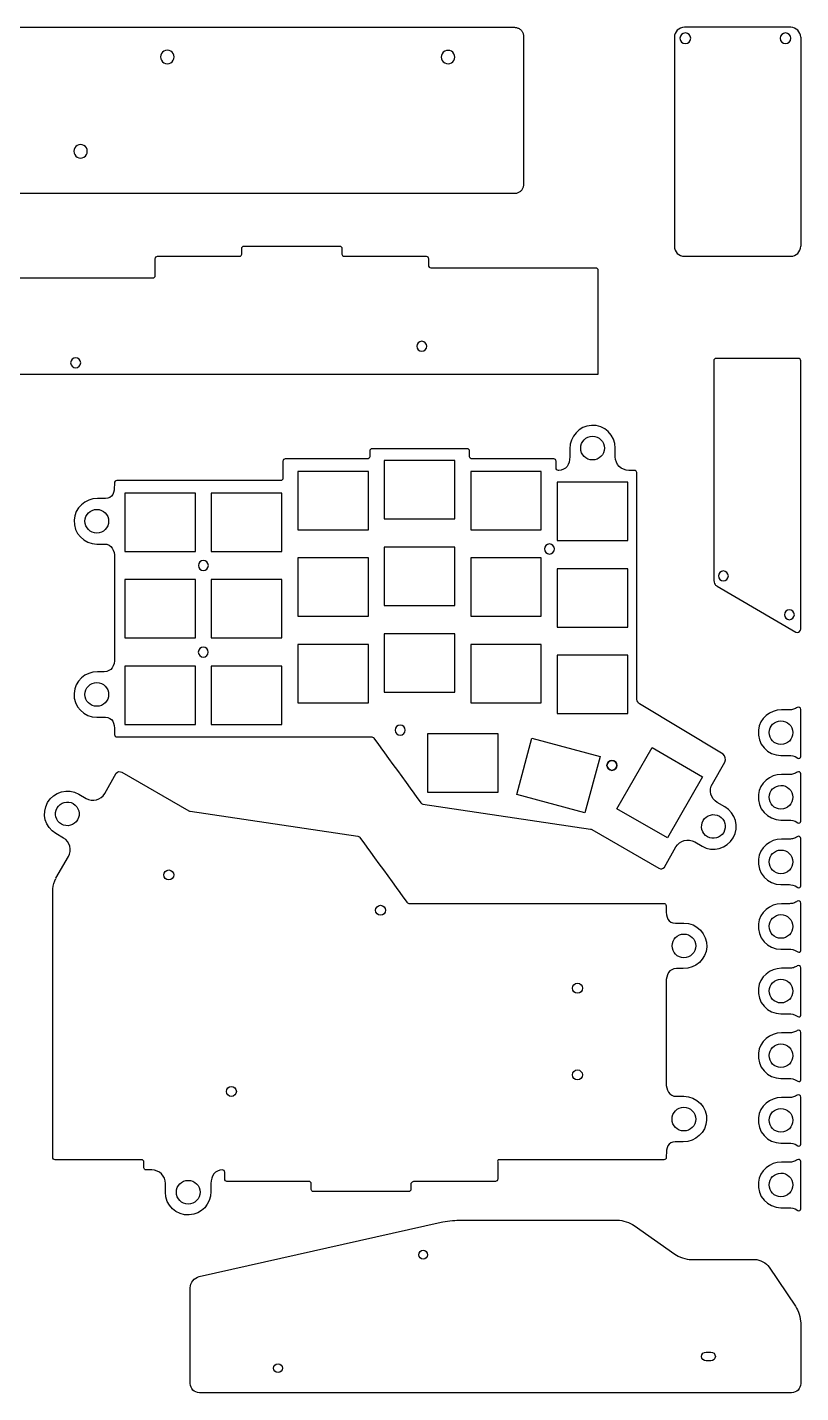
# Model space of a CAD drawing. Extents: x 0 to 600, y 0 to 300.
# Drawn here: x 430 to 599.9, y 0.1 to 299.9 of the extents above; entities that cross this region are included whole.
import ezdxf

# ---------------------------------------------------------------- set-up
doc = ezdxf.new("R2010")
doc.units = 0
doc.layers.get('0').update_dxf_attribs({"linetype": 'CONTINUOUS'})

msp = doc.modelspace()

# ---------------------------------------------------------------- linework, layer by layer
at = {"color": 5}
for p, q in [((424.67126, 299.849996), (536.97126, 299.848996)), ((536.97126, 299.848996), (537.12826, 299.842996)), ((537.12826, 299.842996), (537.28426, 299.824996)), ((537.28426, 299.824996), (537.43826, 299.793996)), ((537.43826, 299.793996), (537.59026, 299.751996)), ((537.59026, 299.751996), (537.73726, 299.696996)), ((597.64979, 299.84982), (574.30472, 299.84982)), ((537.73726, 299.696996), (537.87926, 299.631996)), ((537.87926, 299.631996), (538.01626, 299.554996)), ((538.01626, 299.554996), (538.14726, 299.467996)), ((538.14726, 299.467996), (538.27026, 299.369996)), ((538.27026, 299.369996), (538.38626, 299.263996)), ((538.38626, 299.263996), (538.49226, 299.147996)), ((538.49226, 299.147996), (538.59026, 299.024996)), ((538.59026, 299.024996), (538.67726, 298.893996)), ((538.67726, 298.893996), (538.75426, 298.756996)), ((538.75426, 298.756996), (538.81926, 298.614996)), ((538.81926, 298.614996), (538.87426, 298.467996)), ((538.87426, 298.467996), (538.91626, 298.315996)), ((538.91626, 298.315996), (538.94726, 298.161996)), ((538.94726, 298.161996), (538.96526, 298.005996)), ((538.96526, 298.005996), (538.97126, 297.848996)), ((538.97126, 297.848996), (538.97126, 265.351079)), ((572.10508, 297.64993), (572.10508, 251.80575)), ((573.3331, 297.43566), (573.3331, 297.43566)), ((595.33313, 297.43566), (595.33313, 297.43566)), ((599.84999, 297.65046), (599.84999, 251.79182)), ((462.19907, 293.344207), (462.19907, 293.344207)), ((523.875, 293.310767), (523.875, 293.310767)), ((443.1501, 272.641408), (443.1501, 272.641408)), ((538.27056, 263.831079), (538.14756, 263.733079)), ((538.38656, 263.937079), (538.27056, 263.831079)), ((538.49256, 264.053079), (538.38656, 263.937079)), ((538.59056, 264.176079), (538.49256, 264.053079)), ((538.67756, 264.307079), (538.59056, 264.176079)), ((538.75456, 264.444079), (538.67756, 264.307079)), ((538.81956, 264.586079), (538.75456, 264.444079)), ((538.87456, 264.733079), (538.81956, 264.586079)), ((538.91656, 264.885079), (538.87456, 264.733079)), ((538.94756, 265.039079), (538.91656, 264.885079)), ((538.96556, 265.195079), (538.94756, 265.039079)), ((538.97126, 265.351079), (538.96556, 265.195079)), ((536.97256, 263.352079), (424.67156, 263.351079)), ((537.12856, 263.358079), (536.97256, 263.352079)), ((537.28456, 263.376079), (537.12856, 263.358079)), ((537.43856, 263.407079), (537.28456, 263.376079)), ((537.59056, 263.449079), (537.43856, 263.407079)), ((537.73756, 263.504079), (537.59056, 263.449079)), ((537.87956, 263.569079), (537.73756, 263.504079)), ((538.01656, 263.646079), (537.87956, 263.569079)), ((538.14756, 263.733079), (538.01656, 263.646079)), ((477.5842, 251.833134), (498.58435, 251.833134)), ((458.08546, 245.333555), (458.08546, 249.083583)), ((458.58535, 249.583117), (476.58442, 249.583117)), ((477.08431, 250.083356), (477.08431, 251.332895)), ((499.08424, 251.332895), (499.08424, 250.083356)), ((499.58448, 249.583117), (517.5832, 249.583117)), ((518.08344, 249.083583), (518.08344, 247.583572)), ((574.30496, 249.59226), (597.65038, 249.59226)), ((518.58333, 247.083333), (526.06362, 247.083333)), ((526.06362, 247.083333), (545.59051, 247.083333)), ((545.59051, 247.083333), (554.80931, 247.083333)), ((555.31025, 246.582703), (555.31025, 223.666612)), ((421.58636, 244.833316), (457.58416, 244.833316)), ((580.75167, 226.673723), (580.75167, 179.01909)), ((583.25956, 227.162323), (581.25261, 227.162323)), ((599.34941, 227.162323), (583.25956, 227.162323)), ((599.85, 167.70762), (599.85, 226.662783)), ((525.51576, 223.666612), (421.08644, 223.666612)), ((545.04265, 223.666612), (525.51576, 223.666612)), ((555.31025, 223.666612), (545.04265, 223.666612)), ((505.1749, 206.847214), (505.1749, 205.596969)), ((526.62601, 207.3471), (505.67513, 207.3471)), ((527.12625, 205.596969), (527.12625, 206.847214)), ((549.12398, 207.340406), (549.12398, 205.597684)), ((551.52385, 207.481724), (551.52385, 207.481724)), ((559.12391, 205.597322), (559.12391, 207.481509)), ((486.12851, 204.597197), (486.12851, 200.846817)), ((504.67501, 205.097083), (486.6284, 205.097083)), ((523.875, 204.75), (508.375, 204.75)), ((508.375, 204.75), (508.375, 191.94981)), ((523.875, 191.94981), (523.875, 204.75)), ((545.62732, 205.097083), (527.62613, 205.097083)), ((546.12721, 203.097186), (546.12721, 204.597197)), ((504.87615, 202.374747), (489.37615, 202.374747)), ((489.37615, 202.374747), (489.37615, 189.57491)), ((504.87615, 189.57491), (504.87615, 202.374747)), ((542.87526, 202.374747), (527.37526, 202.374747)), ((527.37526, 202.374747), (527.37526, 189.57491)), ((542.87526, 189.57491), (542.87526, 202.374747)), ((546.6865, 202.597662), (546.6278, 202.596947)), ((563.34385, 202.596956), (562.12146, 202.5973)), ((563.84294, 184.60141), (563.84373, 200.862348)), ((563.84373, 200.862348), (563.84373, 202.096717)), ((449.09622, 199.84669), (449.09622, 199.43077)), ((467.62279, 200.346578), (449.59681, 200.346578)), ((469.62304, 200.346578), (467.62279, 200.346578)), ((485.62827, 200.346578), (469.62304, 200.346578)), ((561.87411, 200.000902), (546.37411, 200.000902)), ((546.37411, 200.000902), (546.37411, 187.20072)), ((561.87411, 187.20072), (561.87411, 200.000902)), ((447.12146, 196.43074), (445.37803, 196.43074)), ((466.8763, 197.62494), (451.37599, 197.62494)), ((451.37599, 197.62494), (451.37599, 184.82476)), ((466.8763, 184.82476), (466.8763, 197.62494)), ((485.87624, 197.62494), (470.37624, 197.62494)), ((470.37624, 197.62494), (470.37624, 184.82476)), ((485.87624, 184.82476), (485.87624, 197.62494)), ((508.375, 191.94981), (523.875, 191.94981)), ((445.23681, 188.83068), (445.23681, 188.83068)), ((489.37615, 189.57491), (504.87615, 189.57491)), ((527.37526, 189.57491), (542.87526, 189.57491)), ((445.23692, 186.43092), (446.8543, 186.43092)), ((546.37411, 187.20072), (561.87411, 187.20072)), ((449.1479, 183.43124), (449.14085, 161.40665)), ((451.37599, 184.82476), (466.8763, 184.82476)), ((470.37624, 184.82476), (485.87624, 184.82476)), ((504.87615, 183.3759), (489.37615, 183.3759)), ((489.37615, 183.3759), (489.37615, 170.57571)), ((504.87615, 170.57571), (504.87615, 183.3759)), ((523.875, 185.74974), (508.375, 185.74974)), ((508.375, 185.74974), (508.375, 172.9499)), ((523.875, 172.9499), (523.875, 185.74974)), ((542.87526, 183.3759), (527.37526, 183.3759)), ((527.37526, 183.3759), (527.37526, 170.57571)), ((542.87526, 170.57571), (542.87526, 183.3759)), ((563.84294, 152.30848), (563.84294, 184.60141)), ((561.87411, 181.001), (546.37411, 181.001)), ((546.37411, 181.001), (546.37411, 168.20081)), ((561.87411, 168.20081), (561.87411, 181.001)), ((466.8763, 178.62468), (451.37599, 178.62468)), ((451.37599, 178.62468), (451.37599, 165.82485)), ((466.8763, 165.82485), (466.8763, 178.62468)), ((485.87624, 178.62468), (470.37624, 178.62468)), ((470.37624, 178.62468), (470.37624, 165.82485)), ((485.87624, 165.82485), (485.87624, 178.62468)), ((581.48262, 177.18641), (598.75639, 167.09731)), ((508.375, 172.9499), (523.875, 172.9499)), ((489.37615, 170.57571), (504.87615, 170.57571)), ((527.37526, 170.57571), (542.87526, 170.57571)), ((546.37411, 168.20081), (561.87411, 168.20081)), ((451.37599, 165.82485), (466.8763, 165.82485)), ((470.37624, 165.82485), (485.87624, 165.82485)), ((523.875, 166.75089), (508.375, 166.75089)), ((508.375, 166.75089), (508.375, 153.9507)), ((523.875, 153.9507), (523.875, 166.75089)), ((504.87615, 164.37599), (489.37615, 164.37599)), ((489.37615, 164.37599), (489.37615, 151.57579)), ((504.87615, 151.57579), (504.87615, 164.37599)), ((542.87526, 164.37599), (527.37526, 164.37599)), ((527.37526, 164.37599), (527.37526, 151.57579)), ((542.87526, 151.57579), (542.87526, 164.37599)), ((561.87411, 162.00074), (546.37411, 162.00074)), ((546.37411, 162.00074), (546.37411, 149.20089)), ((561.87411, 149.20089), (561.87411, 162.00074)), ((466.8763, 159.6269), (451.37599, 159.6269)), ((451.37599, 159.6269), (451.37599, 146.82671)), ((466.8763, 146.82671), (466.8763, 159.6269)), ((485.87624, 159.6269), (470.37624, 159.6269)), ((470.37624, 159.6269), (470.37624, 146.82671)), ((485.87624, 146.82671), (485.87624, 159.6269)), ((446.84725, 158.40663), (445.36851, 158.40663)), ((508.375, 153.9507), (523.875, 153.9507)), ((445.22715, 150.80646), (445.22715, 150.80646)), ((489.37615, 151.57579), (504.87615, 151.57579)), ((527.37526, 151.57579), (542.87526, 151.57579)), ((582.78463, 140.28123), (564.42149, 151.31859)), ((597.40243, 150.03217), (595.64912, 150.03217)), ((599.84647, 139.76245), (599.85, 150.14046)), ((445.22704, 148.40644), (447.10946, 148.40644)), ((546.37411, 149.20089), (561.87411, 149.20089)), ((449.13447, 145.40677), (449.14647, 144.59291)), ((449.64636, 144.09267), (467.6228, 144.09267)), ((451.37599, 146.82671), (466.8763, 146.82671)), ((467.6228, 144.09267), (469.62305, 144.09267)), ((469.62305, 144.09267), (505.62543, 144.09267)), ((470.37624, 146.82671), (485.87624, 146.82671)), ((533.3753, 144.75166), (517.87531, 144.75166)), ((517.87531, 144.75166), (517.87531, 131.95182)), ((533.3753, 131.95182), (533.3753, 144.75166)), ((537.48093, 131.42019), (540.79387, 143.78399)), ((540.79387, 143.78399), (555.76576, 139.7722)), ((559.46851, 128.32492), (567.20916, 141.75375)), ((567.20916, 141.75375), (578.29874, 135.36143)), ((595.51743, 142.43223), (595.51743, 142.43223)), ((555.76576, 139.7722), (552.45282, 127.4084)), ((580.43795, 133.80952), (583.16739, 138.58049)), ((595.51753, 140.03232), (597.39996, 140.03232)), ((446.97438, 131.68876), (449.51367, 136.1133)), ((450.72935, 136.32214), (465.47898, 127.83219)), ((557.28905, 137.84392), (557.28905, 137.84392)), ((578.29874, 135.36143), (570.55808, 121.93294)), ((597.40243, 135.85004), (595.64912, 135.85004)), ((599.84647, 125.58032), (599.85, 135.95833)), ((517.87531, 131.95182), (533.3753, 131.95182)), ((441.25232, 131.52966), (442.86064, 130.59127)), ((516.87622, 129.34163), (553.67023, 123.87251)), ((552.45282, 127.4084), (537.48093, 131.42019)), ((583.17656, 128.76339), (581.5245, 129.73212)), ((465.75909, 127.76019), (502.5531, 122.29072)), ((570.55808, 121.93294), (559.46851, 128.32492)), ((581.97679, 126.68493), (581.97679, 126.68493)), ((595.51746, 128.2501), (595.51746, 128.2501)), ((437.45255, 124.94781), (437.45255, 124.94781)), ((553.95034, 123.79981), (568.69997, 115.31056)), ((595.51753, 125.85019), (597.39996, 125.85019)), ((437.90481, 121.90059), (436.25275, 122.86932)), ((569.91565, 115.51941), (572.45459, 119.9436)), ((576.56868, 121.04144), (578.17664, 120.10305)), ((597.40278, 121.66791), (595.64912, 121.66791)), ((599.84647, 111.39822), (599.85, 121.77623)), ((436.26193, 113.05222), (438.99103, 117.82283)), ((595.51778, 114.06799), (595.51778, 114.06799)), ((462.14389, 113.78776), (462.14389, 113.78776)), ((595.51789, 111.66809), (597.40031, 111.66809)), ((435.55126, 51.79151), (435.55126, 110.75234)), ((508.66371, 106.03321), (508.66371, 106.03321)), ((513.80389, 107.54002), (549.80627, 107.54002)), ((549.80627, 107.54002), (551.80652, 107.54002)), ((551.80652, 107.54002), (569.78144, 107.54002)), ((570.28168, 107.03978), (570.29368, 106.22557)), ((597.40278, 107.48579), (595.64912, 107.48579)), ((599.84647, 97.21609), (599.85, 107.59411)), ((572.31985, 103.22591), (574.20192, 103.22591)), ((574.20199, 100.82628), (574.20199, 100.82628)), ((595.51778, 99.88587), (595.51778, 99.88587)), ((595.51789, 97.48596), (597.40031, 97.48596)), ((574.06081, 93.22607), (572.58203, 93.22607)), ((597.40278, 93.30367), (595.64912, 93.30367)), ((599.84647, 83.03397), (599.85, 93.41199)), ((570.29712, 90.22604), (570.29012, 68.20142)), ((551.91257, 88.92451), (551.91257, 88.92451)), ((551.9162, 88.92349), (551.9162, 88.92349)), ((595.51778, 85.70375), (595.51778, 85.70375)), ((595.51789, 83.30384), (597.40031, 83.30384)), ((597.40278, 79.12154), (595.64912, 79.12154)), ((599.84647, 68.85184), (599.85, 79.22986)), ((551.90742, 69.90827), (551.90742, 69.90827)), ((595.51778, 71.52162), (595.51778, 71.52162)), ((595.51789, 69.12171), (597.40031, 69.12171)), ((475.88568, 66.28609), (475.88568, 66.28609)), ((572.57468, 65.20175), (574.19245, 65.20175)), ((597.40278, 64.93942), (595.64912, 64.93942)), ((599.84647, 54.66972), (599.85, 65.04774)), ((574.19253, 62.80171), (574.19253, 62.80171)), ((595.51778, 57.33951), (595.51778, 57.33951)), ((574.05134, 55.20191), (572.30791, 55.20191)), ((595.51789, 54.9396), (597.40031, 54.9396)), ((455.08344, 51.29163), (436.05117, 51.29163)), ((549.80634, 51.28608), (533.52007, 51.28608)), ((551.80659, 51.28608), (549.80634, 51.28608)), ((569.81825, 51.28608), (551.80659, 51.28608)), ((570.3192, 52.20189), (570.3192, 51.78597)), ((455.58038, 49.53585), (455.58438, 50.76775)), ((457.30766, 49.03535), (456.08025, 49.03561)), ((472.8246, 49.03571), (472.8246, 49.03571)), ((473.32519, 47.03546), (473.32519, 48.53547)), ((533.28466, 50.78584), (533.28466, 47.03546)), ((597.40278, 50.7573), (595.64912, 50.7573)), ((599.84647, 40.4876), (599.85, 50.86562)), ((460.30554, 44.15079), (460.30554, 46.03533)), ((470.3054, 46.03462), (470.3054, 44.29225)), ((491.82662, 46.53557), (473.82543, 46.53557)), ((492.32651, 44.78545), (492.32651, 46.03534)), ((514.24256, 46.03534), (514.24256, 44.78545)), ((532.78442, 46.53557), (515.00692, 46.53557)), ((467.90546, 44.15101), (467.90546, 44.15101)), ((513.74232, 44.28521), (492.8264, 44.28521)), ((595.51778, 43.15738), (595.51778, 43.15738)), ((595.51789, 40.75747), (597.40031, 40.75747)), ((467.71919, 25.62867), (520.83942, 37.57019)), ((524.79053, 38.0087), (559.62133, 38.0087)), ((563.25389, 36.8537), (572.17281, 30.54392)), ((517.8924, 30.42817), (517.8924, 30.42817)), ((575.80572, 29.38857), (589.805, 29.38857)), ((592.92285, 27.73016), (598.73204, 19.10898)), ((465.76798, 2.14989), (465.76798, 23.18991)), ((599.85, 15.45067), (599.84964, 2.14989)), ((579.06386, 9.07728), (580.1222, 9.07728)), ((580.1222, 7.12748), (579.06386, 7.12748)), ((486.01525, 5.53617), (486.01525, 5.53617)), ((597.84939, 0.15), (467.76823, 0.15))]:
    msp.add_line(p, q, dxfattribs=at)
for points in [[(574.30461, 299.85), (573.08894, 299.85), (572.10504, 298.86575), (572.10504, 297.65008)], [(599.84999, 297.65046), (599.84999, 298.86613), (598.86574, 299.84968), (597.64972, 299.84968)], [(574.50714, 298.6097), (573.85874, 298.6097), (573.3331, 298.08407), (573.3331, 297.43566)], [(573.3331, 297.43566), (573.3331, 296.78761), (573.85874, 296.26162), (574.50714, 296.26162)], [(575.68084, 297.43566), (575.68084, 298.08407), (575.1552, 298.6097), (574.50714, 298.6097)], [(574.50714, 296.26162), (575.1552, 296.26162), (575.68084, 296.78761), (575.68084, 297.43566)], [(596.50717, 298.6097), (595.85877, 298.6097), (595.33313, 298.08407), (595.33313, 297.43566)], [(595.33313, 297.43566), (595.33313, 296.78761), (595.85877, 296.26162), (596.50717, 296.26162)], [(597.68087, 297.43566), (597.68087, 298.08407), (597.15523, 298.6097), (596.50717, 298.6097)], [(596.50717, 296.26162), (597.15523, 296.26162), (597.68087, 296.78761), (597.68087, 297.43566)], [(459.973666, 294.630006), (459.514512, 294.364715), (459.231905, 293.874491), (459.23242, 293.344207)], [(461.457824, 294.630006), (460.99867, 294.895297), (460.43282, 294.895297), (459.973666, 294.630006)], [(462.19907, 293.344207), (462.199585, 293.874491), (461.916978, 294.364715), (461.457824, 294.630006)], [(521.649596, 294.596565), (521.190442, 294.331274), (520.907835, 293.841051), (520.90835, 293.310767)], [(523.133754, 294.596565), (522.6746, 294.861856), (522.10875, 294.861856), (521.649596, 294.596565)], [(523.875, 293.310767), (523.875515, 293.841051), (523.592908, 294.331274), (523.133754, 294.596565)], [(459.23242, 293.344207), (459.231905, 292.813923), (459.514512, 292.3237), (459.973666, 292.058409)], [(459.973666, 292.058409), (460.43282, 291.793118), (460.99867, 291.793118), (461.457824, 292.058409)], [(461.457824, 292.058409), (461.916978, 292.3237), (462.199585, 292.813923), (462.19907, 293.344207)], [(520.90835, 293.310767), (520.907835, 292.780483), (521.190442, 292.290259), (521.649596, 292.024968)], [(521.649596, 292.024968), (522.10875, 291.759677), (522.6746, 291.759677), (523.133754, 292.024968)], [(523.133754, 292.024968), (523.592908, 292.290259), (523.875515, 292.780483), (523.875, 293.310767)], [(440.924696, 273.927207), (440.465542, 273.661916), (440.182935, 273.171692), (440.18345, 272.641408)], [(442.408854, 273.927207), (441.9497, 274.192497), (441.38385, 274.192497), (440.924696, 273.927207)], [(443.1501, 272.641408), (443.150615, 273.171692), (442.868008, 273.661916), (442.408854, 273.927207)], [(440.18345, 272.641408), (440.182935, 272.111124), (440.465542, 271.6209), (440.924696, 271.355609)], [(440.924696, 271.355609), (441.38385, 271.090319), (441.9497, 271.090319), (442.408854, 271.355609)], [(442.408854, 271.355609), (442.868008, 271.6209), (443.150615, 272.111124), (443.1501, 272.641408)], [(477.08431, 251.3336), (477.08431, 251.609472), (477.30938, 251.833486), (477.58525, 251.833486)], [(498.58435, 251.833839), (498.86023, 251.833839), (499.08424, 251.609472), (499.08424, 251.3336)], [(572.10508, 251.79193), (572.10508, 250.57591), (573.08897, 249.59236), (574.305, 249.59236)], [(597.65028, 249.59226), (598.8663, 249.59226), (599.84985, 250.57616), (599.84985, 251.79218)], [(458.08511, 249.083583), (458.08511, 249.359808), (458.30948, 249.583822), (458.58535, 249.583822)], [(476.58548, 249.583822), (476.86135, 249.583822), (477.08431, 249.807836), (477.08431, 250.083708)], [(499.08424, 250.083356), (499.08424, 249.807483), (499.3079, 249.583822), (499.58448, 249.583822)], [(517.5832, 249.583822), (517.85978, 249.583822), (518.08344, 249.359456), (518.08344, 249.083583)], [(518.08344, 247.583572), (518.08344, 247.3077), (518.30675, 247.083686), (518.58333, 247.083686)], [(554.80931, 247.084), (555.08588, 247.084), (555.31025, 246.85928), (555.31025, 246.583408)], [(457.58593, 244.834022), (457.8618, 244.834022), (458.08581, 245.057683), (458.08581, 245.333555)], [(516.60248, 230.934581), (515.995, 230.934581), (515.50322, 230.442101), (515.50322, 229.834611)], [(517.70315, 229.834611), (517.70315, 230.442101), (517.20996, 230.934581), (516.60248, 230.934581)], [(515.50252, 229.834611), (515.50322, 229.227131), (515.995, 228.734651), (516.60248, 228.734651)], [(516.60248, 228.734651), (517.20996, 228.734651), (517.70315, 229.227131), (517.70315, 229.834611)], [(440.58913, 227.312251), (439.98168, 227.312251), (439.48917, 226.819781), (439.48917, 226.212291)], [(439.48917, 226.212291), (439.48917, 225.604811), (439.98168, 225.112331), (440.58913, 225.112331)], [(441.68905, 226.212291), (441.68905, 226.819781), (441.19654, 227.312251), (440.58913, 227.312251)], [(440.58913, 225.112331), (441.19654, 225.112331), (441.68905, 225.604811), (441.68905, 226.212291)], [(581.25155, 227.162673), (580.97568, 227.162673), (580.75273, 226.938303), (580.75273, 226.662433)], [(599.85, 226.662783), (599.85, 226.939013), (599.62669, 227.163023), (599.35011, 227.163023)], [(553.88198, 212.475783), (551.19267, 212.349145), (549.12398, 210.032453), (549.12398, 207.340406)], [(551.52385, 207.481724), (551.52385, 208.917529), (552.68766, 210.081696), (554.12382, 210.081696)], [(559.12391, 207.481509), (559.12391, 210.323133), (556.7536, 212.61125), (553.88198, 212.475783)], [(554.12382, 210.081696), (555.55963, 210.081696), (556.72379, 208.917529), (556.72379, 207.481724)], [(505.67513, 207.3471), (505.39891, 207.3471), (505.1749, 207.123439), (505.1749, 206.847214)], [(527.12625, 206.847214), (527.12625, 207.123439), (526.90223, 207.3471), (526.62601, 207.3471)], [(554.12382, 204.881752), (552.68766, 204.881752), (551.52385, 206.045565), (551.52385, 207.481724)], [(556.72379, 207.481724), (556.72379, 206.045565), (555.55963, 204.881752), (554.12382, 204.881752)], [(486.6284, 205.097083), (486.35253, 205.097083), (486.12851, 204.873069), (486.12851, 204.597197)], [(505.1749, 205.596969), (505.1749, 205.320744), (504.95123, 205.097083), (504.67501, 205.097083)], [(527.62613, 205.097083), (527.34991, 205.097083), (527.12625, 205.320744), (527.12625, 205.596969)], [(546.12721, 204.597197), (546.12721, 204.873069), (545.90355, 205.097083), (545.62732, 205.097083)], [(549.12398, 205.597684), (549.12398, 203.941392), (548.34244, 202.59872), (546.6865, 202.597662)], [(562.12146, 202.5973), (560.46552, 202.5987), (559.12391, 203.941031), (559.12391, 205.597322)], [(486.12851, 200.846817), (486.12851, 200.570592), (485.90485, 200.346578), (485.62827, 200.346578)], [(546.6278, 202.596947), (546.35158, 202.596603), (546.12721, 202.820608), (546.12721, 203.097186)], [(563.84373, 202.096717), (563.84373, 202.37259), (563.62007, 202.596603), (563.34385, 202.596956)], [(449.09622, 199.43077), (449.09622, 197.77412), (448.77846, 196.43074), (447.12146, 196.43074)], [(449.59681, 200.346578), (449.32059, 200.346578), (449.09657, 200.122917), (449.09622, 199.84669)], [(445.37803, 196.43074), (442.68563, 196.43074), (440.36894, 194.3617), (440.24229, 191.67248)], [(442.63684, 191.43065), (442.63684, 192.86681), (443.80066, 194.03063), (445.23681, 194.03063)], [(445.23681, 194.03063), (446.67262, 194.03063), (447.83679, 192.86681), (447.83679, 191.43065)], [(440.24229, 191.67248), (440.10718, 188.80123), (442.39494, 186.43092), (445.23692, 186.43092)], [(445.23681, 188.83068), (443.80066, 188.83068), (442.63684, 189.99485), (442.63684, 191.43065)], [(447.83679, 191.43065), (447.83679, 189.99485), (446.67262, 188.83068), (445.23681, 188.83068)], [(446.8543, 186.43092), (448.5113, 186.43092), (449.1479, 185.08789), (449.1479, 183.43124)], [(544.64832, 186.44119), (544.04084, 186.44119), (543.54906, 185.94871), (543.54906, 185.34122)], [(545.74899, 185.34122), (545.74899, 185.94871), (545.2558, 186.44119), (544.64832, 186.44119)], [(468.63497, 182.81886), (468.02752, 182.81886), (467.53501, 182.32638), (467.53501, 181.7189)], [(469.73489, 181.7189), (469.73489, 182.32638), (469.24238, 182.81886), (468.63497, 182.81886)], [(543.54836, 185.34122), (543.54915, 184.73374), (544.04084, 184.24126), (544.64832, 184.24126)], [(544.64832, 184.24126), (545.2558, 184.24126), (545.74899, 184.73374), (545.74899, 185.34122)], [(467.53501, 181.7189), (467.53501, 181.11142), (468.02752, 180.61894), (468.63497, 180.61894)], [(468.63497, 180.61894), (469.24238, 180.61894), (469.73489, 181.11142), (469.73489, 181.7189)], [(582.85705, 180.51733), (582.24956, 180.51733), (581.75708, 180.02556), (581.75708, 179.41737)], [(583.95771, 179.41737), (583.95771, 180.02556), (583.46453, 180.51733), (582.85705, 180.51733)], [(580.75167, 179.01909), (580.75367, 178.72346), (580.80247, 178.0874), (580.94499, 177.73921)], [(580.94499, 177.73921), (581.06035, 177.45769), (581.2064, 177.36597), (581.39408, 177.24461)], [(581.39408, 177.24461), (581.42268, 177.22631), (581.45228, 177.20681), (581.48258, 177.18641)], [(581.75779, 179.41737), (581.75708, 178.80989), (582.24956, 178.31812), (582.85705, 178.31812)], [(582.85705, 178.31812), (583.46453, 178.31812), (583.95771, 178.80989), (583.95771, 179.41737)], [(597.35621, 172.01786), (596.74873, 172.01786), (596.25696, 171.52503), (596.25696, 170.91755)], [(596.25696, 170.91755), (596.25696, 170.31041), (596.74873, 169.81829), (597.35621, 169.81829)], [(598.45688, 170.91755), (598.45688, 171.52503), (597.9644, 172.01786), (597.35621, 172.01786)], [(597.35621, 169.81829), (597.9644, 169.81829), (598.45688, 170.31041), (598.45688, 170.91755)], [(598.75744, 167.09767), (599.16173, 166.92763), (599.62739, 167.11707), (599.79743, 167.52206)], [(599.79743, 167.52206), (599.82283, 167.58166), (599.84043, 167.64412), (599.85073, 167.70833)], [(468.62615, 163.8059), (468.0187, 163.8059), (467.52619, 163.31342), (467.52619, 162.70524)], [(467.52619, 162.70524), (467.52619, 162.09845), (468.0187, 161.60598), (468.62615, 161.60598)], [(469.72608, 162.70524), (469.72608, 163.31342), (469.23356, 163.8059), (468.62615, 163.8059)], [(468.62615, 161.60598), (469.23356, 161.60598), (469.72608, 162.09845), (469.72608, 162.70524)], [(449.14085, 161.40665), (449.14085, 159.74966), (448.50389, 158.40663), (446.84725, 158.40663)], [(445.36851, 158.40663), (442.67611, 158.40663), (440.35942, 156.33759), (440.23312, 153.64836)], [(442.62718, 153.40643), (442.62718, 154.84224), (443.79134, 156.0064), (445.22715, 156.0064)], [(445.22715, 156.0064), (446.66295, 156.0064), (447.82712, 154.84224), (447.82712, 153.40643)], [(440.23312, 153.64836), (440.09765, 150.77675), (442.38577, 148.40644), (445.22704, 148.40644)], [(445.22715, 150.80646), (443.79134, 150.80646), (442.62718, 151.97063), (442.62718, 153.40643)], [(447.82712, 153.40643), (447.82712, 151.97063), (446.66295, 150.80646), (445.22715, 150.80646)], [(564.42149, 151.31859), (564.12798, 151.57823), (563.92514, 151.92537), (563.84294, 152.30848)], [(595.64912, 150.03217), (593.08231, 150.03217), (590.83053, 148.15186), (590.54901, 145.60093)], [(598.2946, 150.16727), (597.96193, 150.06109), (597.65431, 150.03111), (597.40243, 150.03217)], [(599.07424, 150.5571), (598.8527, 150.40081), (598.59376, 150.26289), (598.2946, 150.16727)], [(599.85, 150.14046), (599.85, 150.53911), (599.40021, 150.78711), (599.07424, 150.5571)], [(447.10946, 148.40644), (448.76646, 148.40644), (449.13447, 147.06377), (449.13447, 145.40677)], [(592.91781, 145.06925), (592.93721, 146.45003), (594.09962, 147.61277), (595.48074, 147.63182)], [(595.48074, 147.63182), (596.93348, 147.65222), (598.1174, 146.48072), (598.1174, 145.03221)], [(449.14647, 144.59291), (449.14647, 144.31669), (449.37049, 144.09267), (449.64636, 144.09267)], [(505.62543, 144.09267), (505.75807, 144.09267), (505.88542, 144.03977), (505.97891, 143.94627)], [(505.97891, 143.94627), (505.97491, 143.95127), (516.52626, 129.49155), (516.52626, 129.49155)], [(511.8735, 146.69759), (511.26601, 146.69759), (510.77354, 146.2051), (510.77354, 145.59762)], [(510.77354, 145.59833), (510.77354, 144.99014), (511.26601, 144.49836), (511.8735, 144.49836)], [(512.97346, 145.59762), (512.97346, 146.2051), (512.48098, 146.69759), (511.8735, 146.69759)], [(511.8735, 144.49836), (512.48098, 144.49836), (512.97346, 144.99014), (512.97346, 145.59762)], [(590.54901, 145.60093), (590.21599, 142.58502), (592.56867, 140.03232), (595.51753, 140.03232)], [(595.51743, 142.43223), (594.06928, 142.43223), (592.89735, 143.61616), (592.91781, 145.06925)], [(598.1174, 145.03221), (598.1174, 143.59639), (596.95323, 142.43223), (595.51743, 142.43223)], [(557.28905, 137.84392), (557.28905, 138.4514), (557.78153, 138.94388), (558.38936, 138.94388)], [(558.38901, 138.94388), (557.78153, 138.94388), (557.28905, 138.45175), (557.28905, 137.84428)], [(559.48898, 137.84428), (559.48898, 138.45175), (558.9965, 138.94388), (558.38901, 138.94388)], [(558.38936, 138.94388), (558.99685, 138.94388), (559.48933, 138.4514), (559.48933, 137.84392)], [(583.16739, 138.58049), (583.47395, 139.16434), (583.31203, 139.88471), (582.78463, 140.28123)], [(597.39996, 140.03232), (597.65607, 140.03206), (598.44101, 139.99882), (599.19489, 139.43648)], [(599.19489, 139.43648), (599.46336, 139.23505), (599.84612, 139.42648), (599.84647, 139.76245)], [(449.51367, 136.1133), (449.79201, 136.50629), (450.33636, 136.60013), (450.72935, 136.32214)], [(557.28905, 137.84393), (557.28905, 137.23644), (557.78153, 136.74431), (558.38901, 136.74431)], [(558.38936, 136.74396), (557.78153, 136.74396), (557.28905, 137.23609), (557.28905, 137.84392)], [(558.38901, 136.74431), (558.9965, 136.74431), (559.48898, 137.23644), (559.48898, 137.84428)], [(559.48933, 137.84392), (559.48933, 137.23609), (558.99685, 136.74396), (558.38936, 136.74396)], [(595.64912, 135.85004), (593.08231, 135.85004), (590.83053, 133.96973), (590.54901, 131.4188)], [(598.2946, 135.98514), (597.96193, 135.87896), (597.65431, 135.84898), (597.40243, 135.85004)], [(599.07424, 136.37497), (598.85269, 136.21868), (598.59376, 136.08076), (598.2946, 135.98514)], [(599.85, 135.95833), (599.85, 136.35698), (599.40021, 136.60498), (599.07424, 136.37497)], [(434.42255, 129.69945), (435.80296, 132.09093), (438.8612, 132.91043), (441.25232, 131.52966)], [(581.5245, 129.73212), (580.10599, 130.56362), (579.62162, 132.38254), (580.43795, 133.80952)], [(592.91784, 130.88712), (592.93724, 132.2679), (594.09965, 133.43064), (595.48078, 133.44969)], [(595.48078, 133.44969), (596.93351, 133.47009), (598.11744, 132.29859), (598.11744, 130.85008)], [(436.25275, 122.86932), (433.86092, 124.25009), (433.04177, 127.30797), (434.42255, 129.69945)], [(436.50111, 128.49958), (437.21901, 129.74312), (438.80899, 130.16928), (440.05254, 129.45137)], [(440.05254, 129.45137), (441.29642, 128.73312), (441.72222, 127.14315), (441.00398, 125.89961)], [(442.86064, 130.59127), (444.29891, 129.75201), (446.1457, 130.24449), (446.97438, 131.68876)], [(516.52626, 129.49155), (516.62506, 129.40725), (516.7471, 129.35503), (516.87622, 129.34163)], [(590.54901, 131.4188), (590.21599, 128.40289), (592.56867, 125.85019), (595.51753, 125.85019)], [(595.51746, 128.2501), (594.06931, 128.2501), (592.89738, 129.43403), (592.91784, 130.88712)], [(598.11744, 130.85008), (598.11744, 129.41426), (596.95327, 128.2501), (595.51746, 128.2501)], [(437.45255, 124.94781), (436.20901, 125.66572), (435.78322, 127.25604), (436.50111, 128.49958)], [(441.00398, 125.89961), (440.28606, 124.65607), (438.6961, 124.22991), (437.45255, 124.94781)], [(465.47898, 127.83219), (465.57038, 127.80079), (465.66419, 127.77649), (465.75909, 127.76019)], [(578.42502, 125.73313), (579.14293, 126.97667), (580.73325, 127.40283), (581.97679, 126.68493)], [(581.97679, 126.68493), (583.22033, 125.96702), (583.64614, 124.3767), (582.92823, 123.13316)], [(585.00677, 121.93291), (586.38755, 124.32474), (585.56804, 127.38262), (583.17656, 128.76339)], [(553.67023, 123.87251), (553.76513, 123.85631), (553.85897, 123.83191), (553.95034, 123.79981)], [(579.37682, 122.18137), (578.13292, 122.89962), (577.70712, 124.48959), (578.42502, 125.73313)], [(582.92823, 123.13316), (582.21033, 121.88962), (580.62036, 121.46346), (579.37682, 122.18137)], [(597.39996, 125.85019), (597.65607, 125.84993), (598.441, 125.81669), (599.19489, 125.25435)], [(599.19489, 125.25435), (599.46335, 125.05292), (599.84612, 125.24435), (599.84647, 125.58032)], [(438.99103, 117.82283), (439.80769, 119.25017), (439.32334, 121.06874), (437.90481, 121.90059)], [(502.5531, 122.29072), (502.68222, 122.27772), (502.80428, 122.22542), (502.90306, 122.14114)], [(502.90306, 122.14114), (502.90306, 122.14114), (513.45394, 107.68149), (513.45041, 107.68643)], [(572.45459, 119.9436), (573.28361, 121.38822), (575.13041, 121.8807), (576.56868, 121.04144)], [(578.17664, 120.10305), (580.56812, 118.72228), (583.626, 119.54143), (585.00677, 121.93291)], [(595.64912, 121.66791), (593.08231, 121.66791), (590.83088, 119.78797), (590.54937, 117.23667)], [(598.29496, 121.80303), (597.96193, 121.69686), (597.65466, 121.66685), (597.40278, 121.66791)], [(599.07459, 122.19284), (598.8527, 122.03658), (598.59376, 121.89863), (598.29496, 121.80303)], [(599.85, 121.77623), (599.85, 122.17485), (599.40021, 122.42287), (599.07459, 122.19284)], [(590.54937, 117.23667), (590.21634, 114.22079), (592.56902, 111.66809), (595.51789, 111.66809)], [(592.91816, 116.70502), (592.93726, 118.08577), (594.09962, 119.24853), (595.48074, 119.26793)], [(595.48074, 119.26793), (596.93383, 119.28803), (598.11775, 118.11646), (598.11775, 116.66797)], [(459.94362, 113.78776), (459.94362, 114.39559), (460.43609, 114.88772), (461.04393, 114.88772)], [(461.04393, 114.88772), (461.65141, 114.88772), (462.14389, 114.39559), (462.14389, 113.78776)], [(568.69997, 115.31056), (569.09332, 115.03257), (569.6373, 115.12606), (569.91565, 115.51941)], [(595.51778, 114.06799), (594.06963, 114.06799), (592.8977, 115.25227), (592.91816, 116.70502)], [(598.11775, 116.66797), (598.11775, 115.23216), (596.95359, 114.06799), (595.51778, 114.06799)], [(435.55126, 110.75234), (435.59426, 111.56549), (435.84019, 112.35501), (436.26601, 113.04963)], [(461.04393, 112.6878), (460.43609, 112.6878), (459.94362, 113.18027), (459.94362, 113.78776)], [(462.14389, 113.78776), (462.14389, 113.18027), (461.65141, 112.6878), (461.04393, 112.6878)], [(597.40031, 111.66809), (597.65643, 111.66809), (598.44101, 111.63459), (599.19524, 111.07225)], [(599.19524, 111.07225), (599.46336, 110.87079), (599.84647, 111.06225), (599.84647, 111.39822)], [(599.07459, 108.01072), (598.85269, 107.85446), (598.59376, 107.7165), (598.29495, 107.62091)], [(599.85, 107.59411), (599.85, 107.99273), (599.40021, 108.24075), (599.07459, 108.01072)], [(506.46378, 106.03321), (506.46378, 106.64104), (506.95626, 107.13317), (507.56375, 107.13317)], [(507.56375, 104.93325), (506.95626, 104.93325), (506.46378, 105.42573), (506.46378, 106.03321)], [(507.56375, 107.13317), (508.17123, 107.13317), (508.66371, 106.64104), (508.66371, 106.03321)], [(508.66371, 106.03321), (508.66371, 105.42573), (508.17123, 104.93325), (507.56375, 104.93325)], [(513.45041, 107.68643), (513.54391, 107.59263), (513.67125, 107.54002), (513.80389, 107.54002)], [(569.78144, 107.54002), (570.05767, 107.54002), (570.28168, 107.31601), (570.28168, 107.03978)], [(570.29368, 106.22557), (570.29368, 104.56893), (570.66285, 103.22591), (572.31985, 103.22591)], [(595.64912, 107.48579), (593.08231, 107.48579), (590.83088, 105.60584), (590.54937, 103.05456)], [(592.91816, 102.52289), (592.93726, 103.90365), (594.09961, 105.06641), (595.48074, 105.0858)], [(595.48074, 105.0858), (596.93383, 105.1059), (598.11775, 103.93434), (598.11775, 102.48584)], [(598.29495, 107.62091), (597.96193, 107.51473), (597.65466, 107.48473), (597.40278, 107.48579)], [(574.20192, 103.22591), (577.04354, 103.22591), (579.33166, 100.85559), (579.19619, 97.98433)], [(590.54937, 103.05456), (590.21634, 100.03866), (592.56867, 97.48596), (595.51789, 97.48596)], [(595.51778, 99.88587), (594.06963, 99.88587), (592.8977, 101.07015), (592.91816, 102.52289)], [(598.11775, 102.48584), (598.11775, 101.05004), (596.95359, 99.88587), (595.51778, 99.88587)], [(571.60201, 98.22631), (571.60201, 99.66211), (572.76618, 100.82628), (574.20199, 100.82628)], [(574.20199, 100.82628), (575.63814, 100.82628), (576.80196, 99.66211), (576.80196, 98.22631)], [(574.20199, 95.62633), (572.76618, 95.62633), (571.60201, 96.7905), (571.60201, 98.22631)], [(579.19619, 97.98433), (579.0699, 95.29511), (576.75321, 93.22607), (574.06081, 93.22607)], [(576.80196, 98.22631), (576.80196, 96.7905), (575.63814, 95.62633), (574.20199, 95.62633)], [(597.40031, 97.48596), (597.65643, 97.48596), (598.441, 97.45246), (599.19524, 96.89012)], [(599.19524, 96.89012), (599.46335, 96.68868), (599.84647, 96.88012), (599.84647, 97.21609)], [(572.58203, 93.22607), (570.92503, 93.22607), (570.29712, 91.88269), (570.29712, 90.22604)], [(595.64912, 93.30367), (593.08231, 93.30367), (590.83088, 91.42372), (590.54937, 88.87244)], [(598.29495, 93.43879), (597.96193, 93.33261), (597.65466, 93.30261), (597.40278, 93.30367)], [(599.07459, 93.8286), (598.85269, 93.67234), (598.59376, 93.53438), (598.29495, 93.43879)], [(599.85, 93.41199), (599.85, 93.81061), (599.40021, 94.05863), (599.07459, 93.8286)], [(549.71229, 88.92451), (549.71229, 89.53234), (550.20477, 90.02447), (550.81226, 90.02447)], [(549.71593, 88.92349), (549.71593, 89.53132), (550.20841, 90.02345), (550.81589, 90.02345)], [(550.81226, 90.02447), (551.42009, 90.02447), (551.91257, 89.53234), (551.91257, 88.92451)], [(550.81589, 90.02345), (551.42372, 90.02345), (551.9162, 89.53132), (551.9162, 88.92349)], [(592.91816, 88.34077), (592.93726, 89.72153), (594.09961, 90.88429), (595.48074, 90.90369)], [(595.48074, 90.90369), (596.93383, 90.92379), (598.11775, 89.75222), (598.11775, 88.30373)], [(550.81226, 87.82455), (550.20477, 87.82455), (549.71229, 88.31703), (549.71229, 88.92451)], [(550.81589, 87.82353), (550.20841, 87.82353), (549.71593, 88.316), (549.71593, 88.92349)], [(551.91257, 88.92451), (551.91257, 88.31703), (551.42009, 87.82455), (550.81226, 87.82455)], [(551.9162, 88.92349), (551.9162, 88.316), (551.42372, 87.82353), (550.81589, 87.82353)], [(590.54937, 88.87244), (590.21634, 85.85654), (592.56867, 83.30384), (595.51789, 83.30384)], [(595.51778, 85.70375), (594.06963, 85.70375), (592.8977, 86.88803), (592.91816, 88.34077)], [(598.11775, 88.30373), (598.11775, 86.86792), (596.95359, 85.70375), (595.51778, 85.70375)], [(597.40031, 83.30384), (597.65643, 83.30384), (598.441, 83.27034), (599.19524, 82.708)], [(599.19524, 82.708), (599.46335, 82.50656), (599.84647, 82.698), (599.84647, 83.03397)], [(595.64912, 79.12154), (593.08231, 79.12154), (590.83088, 77.24159), (590.54937, 74.69031)], [(598.29495, 79.25666), (597.96193, 79.15048), (597.65466, 79.12048), (597.40278, 79.12154)], [(599.07459, 79.64647), (598.85269, 79.49021), (598.59376, 79.35226), (598.29495, 79.25666)], [(599.85, 79.22986), (599.85, 79.62848), (599.40021, 79.8765), (599.07459, 79.64647)], [(592.91816, 74.15864), (592.93726, 75.5394), (594.09961, 76.70216), (595.48074, 76.72156)], [(595.48074, 76.72156), (596.93383, 76.74166), (598.11775, 75.57009), (598.11775, 74.1216)], [(590.54937, 74.69031), (590.21634, 71.67441), (592.56867, 69.12171), (595.51789, 69.12171)], [(595.51778, 71.52162), (594.06963, 71.52162), (592.8977, 72.7059), (592.91816, 74.15864)], [(598.11775, 74.1216), (598.11775, 72.68579), (596.95359, 71.52162), (595.51778, 71.52162)], [(549.70714, 69.90827), (549.70714, 70.51611), (550.19962, 71.00859), (550.8071, 71.00859)], [(550.8071, 68.80831), (550.19962, 68.80831), (549.70714, 69.30079), (549.70714, 69.90827)], [(550.8071, 71.00859), (551.41494, 71.00859), (551.90742, 70.51611), (551.90742, 69.90827)], [(551.90742, 69.90827), (551.90742, 69.30079), (551.41494, 68.80831), (550.8071, 68.80831)], [(597.40031, 69.12171), (597.65643, 69.12171), (598.441, 69.08821), (599.19524, 68.52587)], [(473.68541, 66.28609), (473.68541, 66.89357), (474.17788, 67.38605), (474.78537, 67.38605)], [(474.78537, 65.18613), (474.17788, 65.18613), (473.68541, 65.67826), (473.68541, 66.28609)], [(474.78537, 67.38605), (475.3932, 67.38605), (475.88568, 66.89357), (475.88568, 66.28609)], [(475.88568, 66.28609), (475.88568, 65.67826), (475.3932, 65.18613), (474.78537, 65.18613)], [(570.29012, 68.20142), (570.2896, 66.54478), (570.91804, 65.20175), (572.57468, 65.20175)], [(599.19524, 68.52587), (599.46335, 68.32444), (599.84647, 68.51587), (599.84647, 68.85184)], [(574.19245, 65.20175), (577.03408, 65.20175), (579.32219, 62.83144), (579.18708, 59.96018)], [(595.64912, 64.93942), (593.08231, 64.93942), (590.83088, 63.05948), (590.54937, 60.50819)], [(598.29495, 65.07455), (597.96193, 64.96837), (597.65466, 64.93836), (597.40278, 64.93942)], [(599.07459, 65.46436), (598.85269, 65.30809), (598.59376, 65.17014), (598.29495, 65.07455)], [(599.85, 65.04774), (599.85, 65.44636), (599.40021, 65.69438), (599.07459, 65.46436)], [(571.59256, 60.20173), (571.59256, 61.63789), (572.75673, 62.80171), (574.19253, 62.80171)], [(574.19253, 57.60176), (572.75673, 57.60176), (571.59256, 58.76593), (571.59256, 60.20173)], [(579.18708, 59.96018), (579.06043, 57.27096), (576.74374, 55.20191), (574.05134, 55.20191)], [(574.19253, 62.80171), (575.62834, 62.80171), (576.7925, 61.63789), (576.7925, 60.20173)], [(576.7925, 60.20173), (576.7925, 58.76593), (575.62834, 57.60176), (574.19253, 57.60176)], [(590.54937, 60.50819), (590.21634, 57.4923), (592.56867, 54.9396), (595.51789, 54.9396)], [(595.51778, 57.33951), (594.06963, 57.33951), (592.8977, 58.52378), (592.91816, 59.97652)], [(592.91816, 59.97652), (592.93726, 61.35728), (594.09961, 62.52005), (595.48074, 62.53944)], [(595.48074, 62.53944), (596.93383, 62.55954), (598.11775, 61.38797), (598.11775, 59.93948)], [(598.11775, 59.93948), (598.11775, 58.50367), (596.95359, 57.33951), (595.51778, 57.33951)], [(572.30791, 55.20191), (570.65092, 55.20191), (570.3192, 53.85854), (570.3192, 52.20189)], [(597.40031, 54.9396), (597.65643, 54.9396), (598.441, 54.9061), (599.19524, 54.34375)], [(599.19524, 54.34375), (599.46335, 54.14232), (599.84647, 54.33375), (599.84647, 54.66972)], [(436.05117, 51.29163), (435.77529, 51.29163), (435.55126, 51.51529), (435.55126, 51.79151)], [(455.58438, 50.76775), (455.55578, 51.03622), (455.3498, 51.25106), (455.08344, 51.29163)], [(533.52007, 51.28608), (533.24385, 51.28608), (533.28466, 51.06207), (533.28466, 50.78584)], [(570.3192, 51.78597), (570.31893, 51.50974), (570.09448, 51.28608), (569.81825, 51.28608)], [(599.07459, 51.28223), (598.85269, 51.12597), (598.59376, 50.98801), (598.29495, 50.89242)], [(599.85, 50.86562), (599.85, 51.26424), (599.40021, 51.51226), (599.07459, 51.28223)], [(456.08025, 49.03561), (455.80437, 49.03588), (455.58038, 49.25963), (455.58038, 49.53585)], [(460.30554, 46.03533), (460.30554, 47.69162), (458.96395, 49.03394), (457.30766, 49.03535)], [(472.8246, 49.03571), (471.16866, 49.03471), (470.3054, 47.69127), (470.3054, 46.03462)], [(473.32519, 48.53547), (473.32519, 48.8117), (473.10118, 49.03606), (472.8246, 49.03571)], [(595.64912, 50.7573), (593.08231, 50.7573), (590.83088, 48.87735), (590.54937, 46.32607)], [(592.91816, 45.7944), (592.93726, 47.17516), (594.09961, 48.33792), (595.48074, 48.35732)], [(595.48074, 48.35732), (596.93383, 48.37742), (598.11775, 47.20585), (598.11775, 45.75736)], [(598.29495, 50.89242), (597.96193, 50.78624), (597.65466, 50.75624), (597.40278, 50.7573)], [(462.70551, 44.15101), (462.70551, 45.58682), (463.86968, 46.75099), (465.30549, 46.75099)], [(465.30549, 46.75099), (466.74129, 46.75099), (467.90546, 45.58682), (467.90546, 44.15101)], [(473.82543, 46.53557), (473.54921, 46.53557), (473.32519, 46.75959), (473.32519, 47.03546)], [(492.32651, 46.03534), (492.32651, 46.31156), (492.10285, 46.53557), (491.82662, 46.53557)], [(515.00692, 46.53557), (514.73105, 46.53557), (514.24256, 46.31156), (514.24256, 46.03534)], [(533.28466, 47.03546), (533.28466, 46.75959), (533.06065, 46.53557), (532.78442, 46.53557)], [(590.54937, 46.32607), (590.21634, 43.31017), (592.56867, 40.75747), (595.51789, 40.75747)], [(595.51778, 43.15738), (594.06963, 43.15738), (592.8977, 44.34166), (592.91816, 45.7944)], [(598.11775, 45.75736), (598.11775, 44.32155), (596.95359, 43.15738), (595.51778, 43.15738)], [(465.54748, 39.15687), (462.67587, 39.0214), (460.30554, 41.30952), (460.30554, 44.15079)], [(465.30549, 41.55104), (463.86968, 41.55104), (462.70551, 42.71521), (462.70551, 44.15101)], [(467.90546, 44.15101), (467.90546, 42.71521), (466.74129, 41.55104), (465.30549, 41.55104)], [(470.3054, 44.29225), (470.3054, 41.59985), (468.23671, 39.28351), (465.54748, 39.15687)], [(492.8264, 44.28521), (492.55052, 44.28521), (492.32651, 44.50922), (492.32651, 44.78545)], [(514.24256, 44.78545), (514.24256, 44.50922), (514.01854, 44.28521), (513.74232, 44.28521)], [(597.40031, 40.75747), (597.65643, 40.75747), (598.441, 40.72397), (599.19524, 40.16163)], [(599.19524, 40.16163), (599.46335, 39.96019), (599.84647, 40.15163), (599.84647, 40.4876)], [(520.83942, 37.57019), (521.91257, 37.81149), (523.69092, 38.0087), (524.79053, 38.0087)], [(559.62133, 38.0087), (560.72094, 38.0087), (562.35606, 37.48906), (563.25389, 36.8537)], [(515.94259, 30.42817), (515.94259, 30.96651), (516.37898, 31.40325), (516.91732, 31.40325)], [(516.91732, 29.4531), (516.37898, 29.4531), (515.94259, 29.88983), (515.94259, 30.42817)], [(516.91732, 31.40325), (517.45601, 31.40325), (517.8924, 30.96651), (517.8924, 30.42817)], [(517.8924, 30.42817), (517.8924, 29.88983), (517.45601, 29.4531), (516.91732, 29.4531)], [(572.17281, 30.54392), (573.07099, 29.90857), (574.70541, 29.38857), (575.80572, 29.38857)], [(589.805, 29.38857), (590.90496, 29.38857), (592.30796, 28.64245), (592.92285, 27.73016)], [(465.76798, 23.18991), (465.76798, 24.28987), (466.64604, 25.38737), (467.71919, 25.62867)], [(598.73204, 19.10898), (599.34693, 18.19705), (599.85, 16.55064), (599.85, 15.45067)], [(578.08878, 8.10256), (578.08878, 8.6409), (578.52552, 9.07728), (579.06386, 9.07728)], [(580.1222, 9.07728), (580.66053, 9.07728), (581.09727, 8.6409), (581.09727, 8.10256)], [(484.06545, 5.53617), (484.06545, 6.07451), (484.50219, 6.51125), (485.04018, 6.51125)], [(485.04018, 6.51125), (485.57922, 6.51125), (486.01525, 6.07451), (486.01525, 5.53617)], [(579.06386, 7.12748), (578.52552, 7.12748), (578.08878, 7.56387), (578.08878, 8.10256)], [(581.09727, 8.10256), (581.09727, 7.56387), (580.66053, 7.12748), (580.1222, 7.12748)], [(485.04018, 4.56109), (484.50219, 4.56109), (484.06545, 4.99783), (484.06545, 5.53617)], [(486.01525, 5.53617), (486.01525, 4.99783), (485.57922, 4.56109), (485.04018, 4.56109)], [(467.76823, 0.15), (466.66791, 0.15), (465.76798, 1.04993), (465.76798, 2.14989)], [(599.84964, 2.14989), (599.84964, 1.04993), (598.94935, 0.15), (597.84939, 0.15)]]:
    msp.add_open_spline(points, degree=3, dxfattribs=at)

doc.saveas('drawing.dxf')
